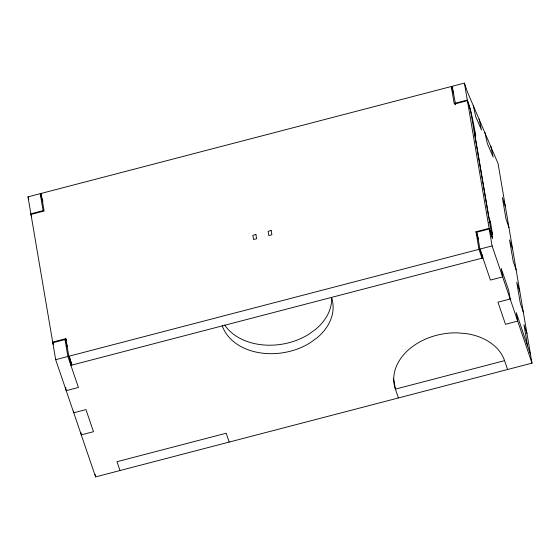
<?xml version="1.0" encoding="UTF-8"?>
<svg xmlns="http://www.w3.org/2000/svg" width="560" height="560" viewBox="0 0 560 560"><rect width="100%" height="100%" fill="white"/><g stroke="black" fill="none" stroke-linecap="round" stroke-linejoin="round"><path stroke-width="0.84" d="M31.71 216.237L30.877 213.801L28 196.861L40.208 193.676L42.945 201.719M53.515 344.512L52.689 342.104L30.989 214.438L44.114 211.015L41.125 193.438L451.29 86.52L453.754 93.758M455.637 104.832L452.207 86.282L464.415 83.097L467.425 91.945L498.078 163.604L532 363.139L95.585 476.903L55.678 359.681L52.801 342.734L65.009 339.556L67.473 346.794M30.877 213.801L43.085 210.623L40.208 193.676M455.091 103.222L467.292 100.037L464.415 83.097M467.404 100.674L489.104 228.34L492.114 237.188L470.414 109.522L467.404 100.674L454.279 104.097L451.29 86.52M488.803 222.376L490.434 221.949L488.929 217.525L474.208 130.949L475.713 135.373C473.501 123.445 471.457 111.475 467.292 100.037M52.689 342.104L65.814 338.681L66.36 340.291M480.543 249.711L481.985 258.188L478.968 249.34L475.986 231.763L489.104 228.34M490.434 221.949L492.59 234.661L491.085 230.237L492.527 238.707L489.216 228.977L477.008 232.155L479.885 249.102L490.427 280.063L502.635 276.885L501.193 268.408L508.725 290.528L510.167 298.998L497.959 302.183L505.484 324.303L517.692 321.118L516.257 312.648L530.558 354.669M55.678 359.681L67.886 356.496L65.009 339.556M71.239 361.718L71.813 365.106L68.803 356.258L478.968 249.34M479.885 249.102L492.093 245.917L489.216 228.977M507.584 369.509L504.574 360.661L395.388 389.123L398.398 397.971M505.358 206.416L502.348 197.568L505.946 218.75L508.956 227.591M512.561 248.773L509.544 239.925L513.149 261.107L516.159 269.955M452.207 86.282L452.753 87.885M519.757 291.13L516.747 282.282L520.345 303.464L523.362 312.312M526.96 333.487L523.95 324.646L527.548 345.821M492.093 245.917L532 363.139M475.986 231.763L478.45 239.001M229.187 442.078L226.177 433.23L116.991 461.692L120.001 470.54M41.125 193.438L41.671 195.048M28 196.861L28.819 199.269M30.989 214.438L31.535 216.048M70.294 359.331L69.461 356.874L70.896 365.344L482.895 257.95L482.321 254.562M67.886 356.496L78.428 387.464L66.22 390.642L65.646 387.254M52.801 342.734L53.354 344.358M490.805 146.104L493.185 157.087L487.34 143.549L484.96 132.566M479.115 119.021L481.495 130.011L475.657 116.473L473.27 105.483M95.151 474.362L95.585 476.903M65.814 338.681L68.803 356.258M80.85 432.341L81.277 434.882L93.485 431.697L85.96 409.577L73.752 412.762L73.465 411.068M504.574 360.661A56.595 41.552 -9.6 0 0 467.222 333.753L457.947 332.878A56.595 41.552 -9.6 0 0 395.388 389.123L393.946 380.646A56.595 41.552 -9.6 0 1 393.288 378.441M331.492 297.416A56.595 41.552 -9.6 0 1 317.058 337.82L309.841 343A56.595 41.552 -9.6 0 1 222.306 325.878M331.653 297.381A56.595 41.552 -9.6 0 1 315.616 329.35L308.399 334.523A56.595 41.552 -9.6 0 1 224.7 325.087M255.899 234.5L252.847 235.291L253.568 239.533L256.62 238.735L255.899 234.5M271.159 230.524L268.107 231.315L268.828 235.55L271.88 234.759L271.159 230.524"/></g></svg>
